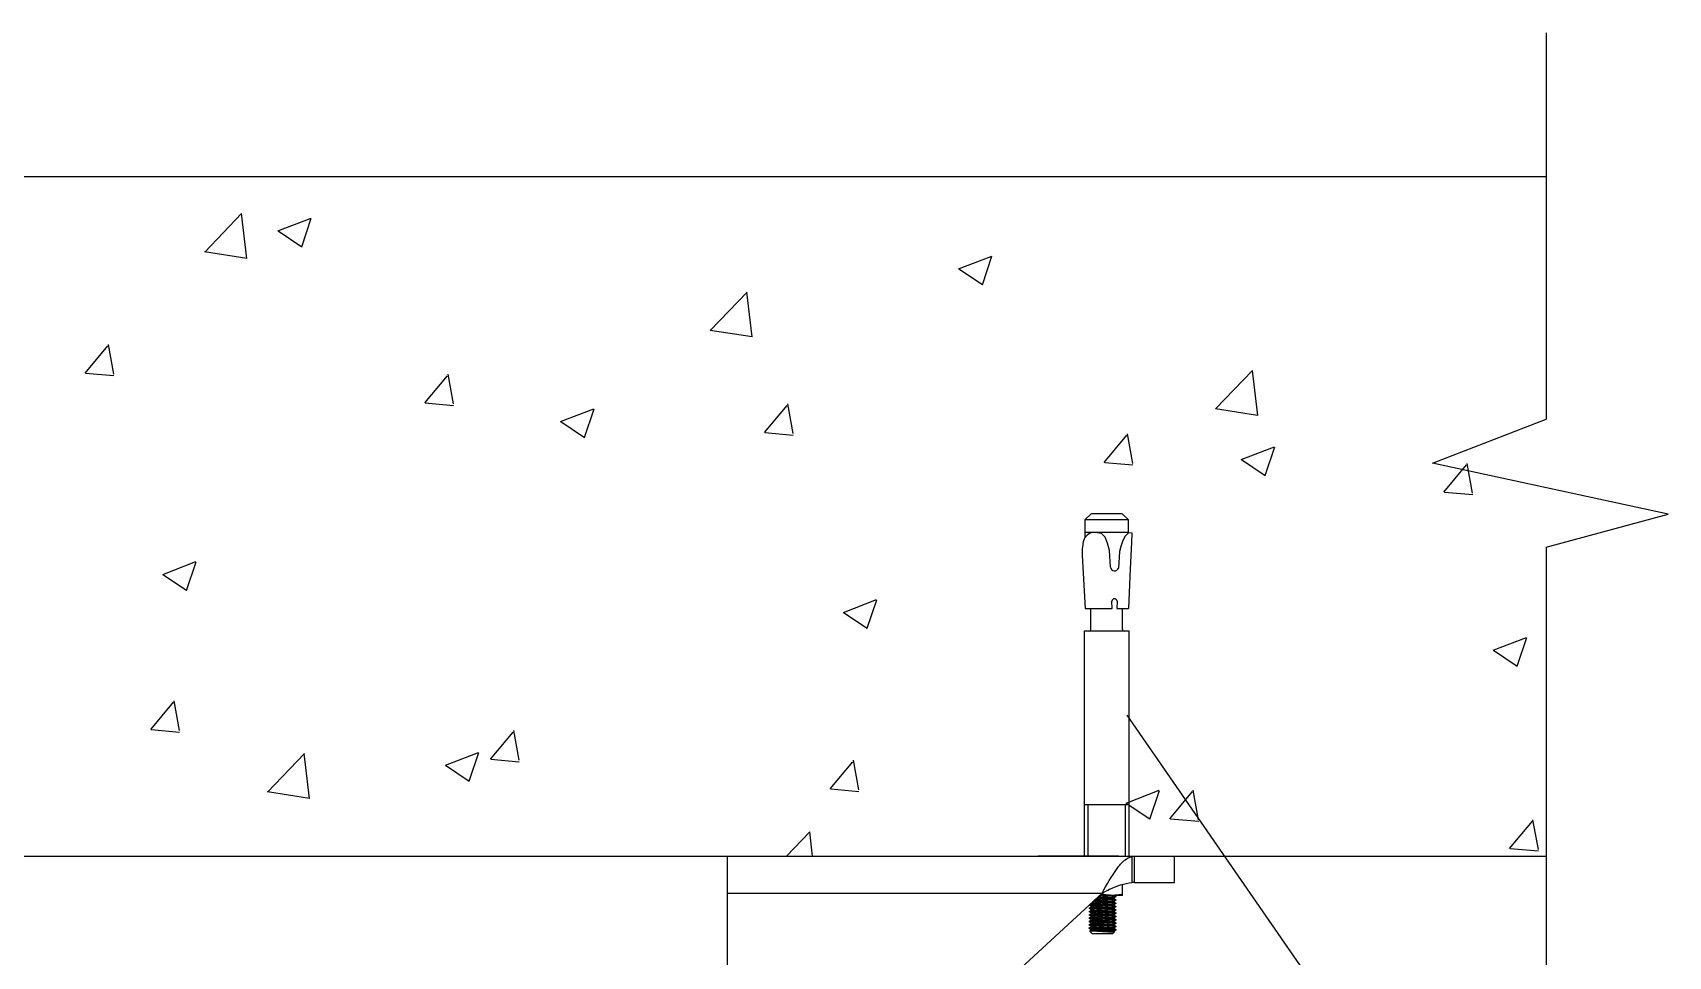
# Model space of a CAD drawing. Header units: millimetres. Extents: x -633009578 to 5705885, y -633235091 to 2571734.
# Drawn here: x 2468620 to 2472931, y 2004728 to 2007162 of the extents above; entities that cross this region are included whole.
import ezdxf

# ---------------------------------------------------------------- set-up
doc = ezdxf.new("R2010")
doc.units = ezdxf.units.MM
doc.header["$LTSCALE"] = 1000
doc.header["$MEASUREMENT"] = 0
doc.layers.get('0').update_dxf_attribs({"color": 9})
doc.layers.add('E-WIRE-系统', color=3, linetype='Continuous')
doc.styles.get("Standard").update_dxf_attribs({"font": 'simhei.ttf', "bigfont": 'hztxt.shx'})
doc.styles.add('TSSD_Dimension', font='simhei.ttf', dxfattribs={"width": 0.707, "bigfont": 'hztxt.shx'})
doc.dimstyles.get("Standard").update_dxf_attribs({"dimtxt": 0.18, "dimasz": 0.18, "dimexe": 0.18, "dimexo": 0.0625, "dimgap": 0.09, "dimtad": 0, "dimtih": 1, "dimtoh": 1, "dimdec": 4, "dimzin": 0, "dimdsep": 46, "dimtxsty": 'Standard', "dimcen": 0.09, "dimadec": 0, "dimazin": 0, "dimtfac": 1, "dimtdec": 4, "dimtofl": 0, "dimtmove": 0, "dimatfit": 3, "dimfxl": 1, "dimtolj": 1, "dimtzin": 0, "dimarcsym": 0})

# ---------------------------------------------------------------- blocks, each defined once
blk = doc.blocks.new('G$CF4FACE3C')
at = {"layer": 'E-WIRE-系统', "color": 4}
for p, q in [((-2746.9, 9321.5), (6767.6, 9321.5)), ((3570.3, 9141.6), (3658.2, 9233.3)), ((3670.6, 9126.2), (3658.1, 9233.5)), ((3744.9, 9192.4), (3823.9, 9222.7)), ((3801.6, 9154.3), (3824.4, 9222.5)), ((3745.4, 9192.4), (3801.6, 9154.5)), ((3570, 9142.8), (3670.4, 9127.2)), ((5367.3, 9102), (5446.3, 9132.3)), ((5423.9, 9063.8), (5446.8, 9132.1)), ((5367.8, 9102), (5424, 9064.1)), ((4775.1, 8954.8), (4863, 9046.4)), ((4875.4, 8939.4), (4862.9, 9046.6)), ((4774.8, 8955.9), (4875.2, 8940.4)), ((3285, 8853.2), (3339.4, 8918.1)), ((3353.7, 8850.8), (3340.7, 8921.6)), ((3286.4, 8853.2), (3353.9, 8847.3)), ((4163.5, 8780), (4150.4, 8850.7)), ((5979.9, 8767.9), (6067.8, 8859.5)), ((6080.2, 8752.5), (6067.7, 8859.7)), ((4094.7, 8782.4), (4149.1, 8847.2)), ((4096.1, 8782.4), (4163.6, 8776.5)), ((4904.4, 8711.5), (4958.8, 8776.4)), ((4973.2, 8709.1), (4960.1, 8779.9)), ((4418.7, 8737.9), (4497.8, 8768.2)), ((4419.3, 8737.9), (4475.4, 8700)), ((4475.4, 8699.7), (4498.3, 8768)), ((5979.6, 8769.1), (6080, 8753.5)), ((4905.8, 8711.5), (4973.3, 8705.6)), ((5714.1, 8640.7), (5768.6, 8705.5)), ((5782.9, 8638.3), (5769.8, 8709)), ((6041.1, 8647.5), (6120.2, 8677.8)), ((6097.8, 8609.3), (6120.7, 8677.5)), ((5715.5, 8640.7), (5783, 8634.8)), ((6041.7, 8647.4), (6097.8, 8609.6)), ((6523.9, 8569.8), (6578.3, 8634.7)), ((6592.6, 8567.4), (6579.6, 8638.2)), ((6525.3, 8569.8), (6592.7, 8563.9)), ((3470.2, 8373.8), (3549.3, 8404.1)), ((3526.9, 8335.6), (3549.8, 8403.8)), ((3470.8, 8373.8), (3526.9, 8335.9)), ((5092.6, 8283.3), (5171.6, 8313.7)), ((5149.3, 8245.2), (5172.1, 8313.4)), ((5093.1, 8283.3), (5149.3, 8245.5)), ((6641.9, 8192.9), (6721, 8223.3)), ((6642.5, 8192.9), (6698.6, 8155)), ((6698.6, 8154.8), (6721.5, 8223)), ((3510.4, 8001.7), (3497.3, 8072.4)), ((3441.6, 8004.1), (3496, 8068.9)), ((3443, 8004), (3510.5, 7998.1)), ((4251.3, 7933.2), (4305.8, 7998.1)), ((4320.1, 7930.8), (4307, 8001.6)), ((3720, 7855.1), (3807.9, 7946.7)), ((3820.2, 7839.7), (3807.8, 7946.9)), ((4144.1, 7919.2), (4223.1, 7949.6)), ((4144.6, 7919.2), (4200.8, 7881.4)), ((4200.7, 7881.1), (4223.6, 7949.3)), ((4252.7, 7933.2), (4320.2, 7927.3)), ((5061.1, 7862.4), (5115.5, 7927.2)), ((5129.8, 7860), (5116.8, 7930.7)), ((3719.7, 7856.2), (3820.1, 7840.7)), ((5062.5, 7862.4), (5129.9, 7856.5)), ((5766.5, 7828.8), (5845.5, 7859.2)), ((5823.1, 7790.7), (5846, 7858.9)), ((5870.8, 7791.5), (5925.2, 7856.4)), ((5939.5, 7789.1), (5926.5, 7859.9)), ((5767, 7828.8), (5823.2, 7790.9)), ((4957.4, 7702.2), (5012.7, 7759.9)), ((5019.3, 7702.2), (5012.6, 7760.1)), ((5872.2, 7791.5), (5939.7, 7785.6)), ((6680.5, 7720.7), (6734.9, 7785.5)), ((6749.3, 7718.3), (6736.2, 7789)), ((6681.9, 7720.7), (6749.4, 7714.8)), ((-2746.9, 7702.2), (6767.6, 7702.2))]:
    blk.add_line(p, q, dxfattribs=at)
at = {"layer": 'E-WIRE-系统'}
for p, q in [((5683.9, 8519.1), (5668.3, 8503.5)), ((5772.2, 8503.5), (5668.3, 8503.5)), ((5668.3, 8503.5), (5668.3, 8461.1)), ((5684.7, 8519), (5755.8, 8519)), ((5756.6, 8519.1), (5772.2, 8503.5)), ((5772.2, 8472.3), (5772.2, 8503.5)), ((5667.8, 8460.2), (5664.4, 8451.1)), ((5674.2, 8468), (5667.8, 8460.2)), ((5668.3, 8474.6), (5772.2, 8474.6)), ((5682.9, 8472.6), (5674.2, 8468)), ((5692.8, 8473.8), (5682.9, 8472.6)), ((5707.8, 8471), (5692.8, 8473.8)), ((5717, 8462.4), (5707.8, 8471)), ((5722.4, 8447.8), (5717, 8462.4)), ((5763.4, 8464.2), (5758.2, 8452.4)), ((5772.6, 8472.5), (5763.4, 8464.2)), ((5781.1, 8472.1), (5772.6, 8472.5)), ((5780, 8449.7), (5781.1, 8472.1)), ((5724.8, 8439.1), (5722.4, 8447.8)), ((5727.3, 8430.5), (5724.8, 8439.1)), ((5729.4, 8390.8), (5727.3, 8430.5)), ((5750.6, 8427.9), (5748.5, 8388.8)), ((5754.4, 8439.9), (5750.6, 8427.9)), ((5758.2, 8452.4), (5754.4, 8439.9)), ((5777.1, 8386.6), (5780, 8449.7)), ((5662.1, 8418.8), (5668.7, 8292.8)), ((5772.8, 8292.8), (5777.1, 8386.6)), ((5733.6, 8292.8), (5732.7, 8310.2)), ((5745.4, 8310.2), (5744.5, 8292.8)), ((5668.7, 8292.8), (5733.6, 8292.8)), ((5682.8, 8242.1), (5682.8, 8292.8)), ((5744.5, 8292.8), (5772.6, 8292.8)), ((5757.7, 8242.1), (5757.7, 8292.8)), ((5773.6, 8238.2), (5666.9, 8238.2)), ((5666.9, 8238.2), (5666.9, 7702.2)), ((5773.6, 7702.2), (5773.6, 8238.2)), ((5666.9, 7825.7), (5773.6, 7825.7)), ((5676.5, 7702.2), (5676.5, 7825.7)), ((5764, 7825.7), (5764, 7702.2)), ((4815.4, 7702.2), (5882.2, 7702.2)), ((4815.4, 7702.2), (4815.4, 7220.7)), ((5748.5, 7702.2), (5556.7, 7702.2)), ((5780.9, 7639.3), (5780.9, 7701.6)), ((5786.2, 7639.4), (5786.2, 7702.2)), ((5882.2, 7639.4), (5882.2, 7702.2)), ((4815.4, 7614.3), (5709.4, 7614.3)), ((5131.1, 7082.2), (5709.4, 7614.3)), ((5758, 7608.8), (5703.4, 7608.8)), ((5710.5, 7614.9), (5710.5, 7611.5)), ((5737.8, 7608.9), (5742.1, 7606.4)), ((5742.1, 7605.3), (5737.8, 7602.8)), ((5737.9, 7602.9), (5737.9, 7600.9)), ((5742.1, 7606.4), (5742.1, 7606.3)), ((5742.1, 7606.3), (5742.1, 7605.3)), ((5742.1, 7605.3), (5742.1, 7605.3)), ((5758, 7608.8), (5758, 7635.2)), ((5786.2, 7639.4), (5882.2, 7639.4)), ((5678.9, 7586.2), (5678.9, 7585.6)), ((5678.9, 7585.5), (5678.9, 7585.6)), ((5683.2, 7583), (5678.9, 7585.5)), ((5678.9, 7578.7), (5683.2, 7581.2)), ((5678.9, 7578.7), (5678.9, 7578.7)), ((5678.9, 7578.7), (5678.9, 7577.7)), ((5678.9, 7577.6), (5678.9, 7577.7)), ((5683.2, 7575.1), (5678.9, 7577.6)), ((5678.9, 7570.8), (5683.2, 7573.3)), ((5678.9, 7570.8), (5678.9, 7570.7)), ((5678.9, 7570.7), (5678.9, 7569.8)), ((5678.9, 7569.7), (5678.9, 7569.8)), ((5683.2, 7567.2), (5678.9, 7569.7)), ((5678.9, 7562.9), (5683.2, 7565.4)), ((5680, 7587.3), (5683.2, 7589.1)), ((5683.1, 7589), (5683.1, 7590.2)), ((5683.1, 7581.1), (5683.1, 7583.1)), ((5683.1, 7573.2), (5683.1, 7575.2)), ((5683.1, 7565.3), (5683.1, 7567.3)), ((5683.2, 7567.2), (5683.4, 7567.1)), ((5737.9, 7590.2), (5737.6, 7590.2)), ((5737.6, 7577.3), (5737.8, 7577.3)), ((5737.8, 7601), (5742.1, 7598.5)), ((5742.1, 7597.4), (5737.8, 7594.9)), ((5737.8, 7593.1), (5742.1, 7590.6)), ((5742.1, 7589.4), (5737.8, 7587)), ((5737.8, 7585.2), (5742.1, 7582.7)), ((5742.1, 7581.5), (5737.8, 7579.1)), ((5737.8, 7577.3), (5742.1, 7574.8)), ((5742.1, 7573.6), (5737.8, 7571.1)), ((5737.8, 7569.4), (5742.1, 7566.9)), ((5742.1, 7565.7), (5737.8, 7563.2)), ((5737.9, 7595), (5737.9, 7593)), ((5737.9, 7587.1), (5737.9, 7585.1)), ((5737.9, 7579.2), (5737.9, 7577.2)), ((5737.9, 7571.2), (5737.9, 7569.3)), ((5737.9, 7563.3), (5737.9, 7561.4)), ((5742.1, 7598.5), (5742.1, 7598.4)), ((5742.1, 7598.4), (5742.1, 7597.4)), ((5742.1, 7597.4), (5742.1, 7597.4)), ((5742.1, 7590.6), (5742.1, 7590.5)), ((5742.1, 7590.5), (5742.1, 7589.5)), ((5742.1, 7589.4), (5742.1, 7589.5)), ((5742.1, 7582.7), (5742.1, 7582.6)), ((5742.1, 7582.6), (5742.1, 7581.6)), ((5742.1, 7581.5), (5742.1, 7581.6)), ((5742.1, 7574.8), (5742.1, 7574.7)), ((5742.1, 7574.7), (5742.1, 7573.7)), ((5742.1, 7573.6), (5742.1, 7573.7)), ((5742.1, 7566.9), (5742.1, 7566.8)), ((5742.1, 7566.8), (5742.1, 7565.8)), ((5742.1, 7565.7), (5742.1, 7565.8)), ((5678.9, 7562.9), (5678.9, 7562.8)), ((5678.9, 7562.8), (5678.9, 7561.8)), ((5678.9, 7561.8), (5678.9, 7561.8)), ((5683.2, 7559.3), (5678.9, 7561.8)), ((5678.9, 7555), (5683.2, 7557.5)), ((5678.9, 7555), (5678.9, 7554.9)), ((5678.9, 7554.9), (5678.9, 7553.9)), ((5678.9, 7553.9), (5678.9, 7553.9)), ((5683.2, 7551.4), (5678.9, 7553.9)), ((5678.9, 7547.1), (5683.2, 7549.6)), ((5678.9, 7547.1), (5678.9, 7547)), ((5678.9, 7547), (5678.9, 7546)), ((5678.9, 7545.9), (5678.9, 7546)), ((5683.2, 7543.5), (5678.9, 7545.9)), ((5678.9, 7539.2), (5683.2, 7541.7)), ((5678.9, 7539.2), (5678.9, 7539.1)), ((5678.9, 7539.1), (5678.9, 7538.1)), ((5678.9, 7538), (5678.9, 7538.1)), ((5683.2, 7535.6), (5678.9, 7538)), ((5678.9, 7531.3), (5683.2, 7533.8)), ((5678.9, 7531.2), (5678.9, 7531.3)), ((5678.9, 7531.2), (5678.9, 7530.2)), ((5678.9, 7530.2), (5678.9, 7530.1)), ((5683.2, 7527.6), (5678.9, 7530.1)), ((5679.2, 7531), (5679, 7531.1)), ((5680.2, 7524.1), (5683.2, 7525.9)), ((5683.1, 7557.4), (5683.1, 7559.4)), ((5683.1, 7549.5), (5683.1, 7551.5)), ((5683.1, 7541.6), (5683.1, 7543.6)), ((5683.1, 7533.7), (5683.1, 7535.7)), ((5683.1, 7525.8), (5683.1, 7527.7)), ((5683.2, 7535.6), (5683.4, 7535.5)), ((5737.9, 7558.6), (5737.6, 7558.6)), ((5737.6, 7545.7), (5737.8, 7545.6)), ((5737.8, 7561.5), (5742.1, 7559)), ((5742.1, 7557.8), (5737.8, 7555.3)), ((5737.8, 7553.5), (5742.1, 7551.1)), ((5742.1, 7549.9), (5737.8, 7547.4)), ((5737.8, 7545.6), (5742.1, 7543.2)), ((5742.1, 7542), (5737.8, 7539.5)), ((5737.8, 7537.7), (5742.1, 7535.2)), ((5742.1, 7534.1), (5737.8, 7531.6)), ((5737.8, 7529.8), (5742.1, 7527.3)), ((5742.1, 7526.2), (5737.8, 7523.7)), ((5737.9, 7555.4), (5737.9, 7553.4)), ((5737.9, 7547.5), (5737.9, 7545.5)), ((5737.9, 7539.6), (5737.9, 7537.6)), ((5737.9, 7531.7), (5737.9, 7529.7)), ((5742.1, 7559), (5742.1, 7558.9)), ((5742.1, 7558.9), (5742.1, 7557.9)), ((5742.1, 7557.8), (5742.1, 7557.9)), ((5742.1, 7551.1), (5742.1, 7551)), ((5742.1, 7551), (5742.1, 7550)), ((5742.1, 7549.9), (5742.1, 7550)), ((5742.1, 7543.2), (5742.1, 7543.1)), ((5742.1, 7543.1), (5742.1, 7542.1)), ((5742.1, 7542), (5742.1, 7542.1)), ((5742.1, 7535.2), (5742.1, 7534.2)), ((5742.1, 7535.2), (5742.1, 7535.2)), ((5742.1, 7534.1), (5742.1, 7534.2)), ((5742.1, 7527.2), (5742.1, 7527.3)), ((5742.1, 7527.2), (5742.1, 7526.3)), ((5742.1, 7526.2), (5742.1, 7526.3)), ((5680.2, 7524.1), (5680.2, 7524.1)), ((5685.8, 7518.4), (5680.2, 7524.1)), ((5685.8, 7518.4), (5735.2, 7518.4)), ((5735.2, 7518.4), (5738.3, 7521.5)), ((5737.6, 7521.8), (5737.9, 7521.7)), ((5737.9, 7523.8), (5737.9, 7521.8)), ((5738.3, 7521.6), (5738.3, 7521.5))]:
    blk.add_line(p, q, dxfattribs=at)
at = {"layer": 'E-WIRE-系统', "color": 4}
for points in [[(6767.6, 9664.4), (6767.6, 8743.6)], [(6496.8, 8638.8), (6767.6, 8743.6)], [(7058.9, 8516.9), (6496.8, 8638.8)], [(6767.6, 8438.9), (7058.9, 8516.9)], [(6767.6, 8438.9), (6767.6, 7359.3)]]:
    blk.add_lwpolyline(points, dxfattribs=at)
at = {"layer": 'E-WIRE-系统'}
for centre, radius, start, end in [((5791.9, 8425.6), 130, 168.7007, 183), ((5739.2, 8391.8), 9.82, 186.1252, 342.1482), ((5739, 8309.3), 6.43, 8.5979, 171.4021), ((5678.8, 8242.1), 3.99, 270, 0), ((5761.7, 8242.1), 3.99, 180, 270), ((5855.5, 11309.2), 3703.7, 267.6424, 267.7556), ((5731, 7518.9), 87.4, 84.5776, 85.5479), ((5786.3, 7545.6), 93.8, 90.0412, 93.2711), ((5690.2, 7667.4), 89.7, 264.6569, 265.5429), ((5690.2, 7659.7), 89.9, 264.6627, 265.5428), ((5690.4, 7677.5), 91.9, 264.7268, 265.5405), ((5684, 7568.8), 1.83, 250.9561, 252.0907), ((5736.4, 7589.1), 4.25, 75.6696, 76.5396), ((5730.8, 7508.9), 89.5, 84.6498, 85.5433), ((5731.1, 7495.8), 86.8, 84.5514, 85.5534), ((5731, 7487.2), 87.4, 84.5776, 85.5479), ((5730.8, 7477.2), 89.5, 84.6498, 85.5433), ((5690.1, 7650.6), 88.7, 264.6243, 265.5438), ((5690.2, 7635.8), 89.7, 264.6569, 265.5429), ((5690.2, 7628.1), 89.9, 264.6627, 265.5428), ((5690.4, 7645.9), 91.9, 264.7268, 265.5405), ((5691.7, 7637.1), 107.9, 265.186, 265.5314), ((5691.9, 7640.8), 110.6, 265.24, 265.547), ((5684, 7537.2), 1.83, 250.9561, 252.0907), ((5736.4, 7557.5), 4.25, 75.6696, 76.5396), ((5736.4, 7525.8), 4.25, 75.6696, 76.5396), ((5731.1, 7464.1), 86.8, 84.5514, 85.5534), ((5731, 7455.6), 87.4, 84.5776, 85.5479), ((5730.8, 7445.6), 89.5, 84.6498, 85.5433)]:
    blk.add_arc(centre, radius, start, end, dxfattribs=at)
for points, knots in [([(5709.4, 7614.3), (5720.5, 7634.3), (5735.7, 7662.4), (5760.4, 7691.9), (5774.3, 7700.3), (5780.9, 7701.6)], [0, 0, 0, 0, 0.595771, 0.825429, 1, 1, 1, 1]), ([(5697.6, 7603.5), (5697.9, 7603.5), (5701.5, 7603.3), (5708.5, 7603), (5718.1, 7602.5), (5726.7, 7602.1), (5733, 7601.6), (5736.4, 7601.4), (5737.5, 7601.1)], [0.2673996, 0.2673996, 0.2673996, 0.2673996, 0.2848149, 0.464601, 0.6497295, 0.8147596, 0.937049, 1, 1, 1, 1]), ([(5699.7, 7605.4), (5700.8, 7605.3), (5705.3, 7605.1), (5713, 7604.7), (5722.2, 7604.3), (5729.1, 7603.9), (5733.5, 7603.6), (5735.8, 7603.4), (5736.9, 7603.2), (5737.9, 7603.1), (5737.9, 7602.9)], [0.2952259, 0.2952259, 0.2952259, 0.2952259, 0.3597255, 0.5435065, 0.720761, 0.8677534, 0.9235306, 0.9648771, 0.9904898, 1, 1, 1, 1]), ([(5710.5, 7607.3), (5708.3, 7607.4), (5705.5, 7607.5), (5702.7, 7607.6), (5702.2, 7607.7)], [0, 0, 0, 0, 0.280726, 0.3502962, 0.3502962, 0.3502962, 0.3502962]), ([(5709.4, 7614.3), (5715.3, 7617.4), (5737.7, 7628.9), (5762.3, 7638.2), (5780.9, 7639.3)], [0, 0, 0, 0, 0.263255, 1, 1, 1, 1]), ([(5734.2, 7608.8), (5730.2, 7608.8), (5722.3, 7609.3), (5714.4, 7610.7), (5710.5, 7611.5)], [0, 0, 0, 0, 0.499234, 1, 1, 1, 1]), ([(5710.5, 7608.3), (5713.5, 7608.2), (5723.1, 7607.8), (5732.7, 7607.5), (5739.3, 7606.9)], [0, 0, 0, 0, 0.309919, 1, 1, 1, 1]), ([(5737.8, 7606), (5736.1, 7606.1), (5727, 7606.7), (5717.9, 7607), (5710.5, 7607.3)], [0, 0, 0, 0, 0.184493, 1, 1, 1, 1]), ([(5758, 7611.5), (5754, 7610.7), (5746.2, 7609.3), (5738.2, 7608.8), (5734.2, 7608.8)], [0, 0, 0, 0, 0.500766, 1, 1, 1, 1]), ([(5739.3, 7606.9), (5739.7, 7606.8), (5740.6, 7606.7), (5741.6, 7606.7), (5742.1, 7606.4)], [0, 0, 0, 0, 0.378482, 1, 1, 1, 1]), ([(5741.8, 7605.5), (5741.7, 7605.6), (5740.8, 7605.7), (5740, 7605.8), (5739.3, 7605.9)], [0, 0, 0, 0, 0.160696, 1, 1, 1, 1]), ([(5742.1, 7605.3), (5742.1, 7605.4), (5742, 7605.5), (5741.9, 7605.5), (5741.8, 7605.5)], [0, 0, 0, 0, 0.318595, 1, 1, 1, 1]), ([(5681.8, 7585), (5681.5, 7585.1), (5680.5, 7585.2), (5679.5, 7585.2), (5678.9, 7585.5)], [0, 0, 0, 0, 0.379419, 1, 1, 1, 1]), ([(5678.9, 7578.7), (5678.9, 7578.6), (5679, 7578.5), (5679.1, 7578.5), (5679.2, 7578.5)], [0, 0, 0, 0, 0.318137, 1, 1, 1, 1]), ([(5681.8, 7577.1), (5681.5, 7577.2), (5680.5, 7577.3), (5679.5, 7577.3), (5678.9, 7577.6)], [0, 0, 0, 0, 0.379512, 1, 1, 1, 1]), ([(5678.9, 7570.7), (5678.9, 7570.7), (5679, 7570.6), (5679.1, 7570.6), (5679.2, 7570.6)], [0, 0, 0, 0, 0.314295, 1, 1, 1, 1]), ([(5681.8, 7569.2), (5681.4, 7569.2), (5680.5, 7569.4), (5679.5, 7569.4), (5678.9, 7569.7)], [0, 0, 0, 0, 0.379133, 1, 1, 1, 1]), ([(5679.2, 7586.4), (5679.4, 7586.3), (5680.3, 7586.2), (5681.2, 7586.1), (5681.9, 7586)], [0, 0, 0, 0, 0.163149, 1, 1, 1, 1]), ([(5679.2, 7578.5), (5679.3, 7578.4), (5680.2, 7578.3), (5681.1, 7578.2), (5681.8, 7578.1)], [0, 0, 0, 0, 0.159502, 1, 1, 1, 1]), ([(5679.2, 7570.6), (5679.4, 7570.5), (5680.2, 7570.4), (5681.1, 7570.3), (5681.8, 7570.2)], [0, 0, 0, 0, 0.163341, 1, 1, 1, 1]), ([(5710.5, 7583.6), (5707.5, 7583.7), (5698, 7584.1), (5688.4, 7584.4), (5681.8, 7585)], [0, 0, 0, 0, 0.308711, 1, 1, 1, 1]), ([(5710.5, 7575.7), (5707.5, 7575.8), (5698, 7576.2), (5688.4, 7576.5), (5681.8, 7577.1)], [0, 0, 0, 0, 0.308641, 1, 1, 1, 1]), ([(5710.5, 7567.8), (5707.5, 7567.9), (5698, 7568.3), (5688.4, 7568.6), (5681.8, 7569.2)], [0, 0, 0, 0, 0.309073, 1, 1, 1, 1]), ([(5683.2, 7589), (5683.1, 7589), (5683.1, 7589), (5683.2, 7589), (5683.2, 7589)], [0, 0, 0, 0, 0.463467, 1, 1, 1, 1]), ([(5683.1, 7581.1), (5683.1, 7581), (5683.9, 7580.9), (5684.9, 7580.6), (5687, 7580.5), (5690.8, 7580.1), (5697, 7579.8), (5705.4, 7579.4), (5714.4, 7579), (5724.6, 7578.5), (5731.7, 7578.2), (5735.8, 7577.7)], [0, 0, 0, 0, 0.008683, 0.031763, 0.069103, 0.119686, 0.254361, 0.420111, 0.597552, 0.765912, 1, 1, 1, 1]), ([(5683.1, 7573.2), (5683.1, 7573), (5684.1, 7572.9), (5685.2, 7572.7), (5687.6, 7572.5), (5692.1, 7572.1), (5699.1, 7571.8), (5708.5, 7571.3), (5718.1, 7570.9), (5726.7, 7570.5), (5733, 7570), (5736.4, 7569.8), (5737.5, 7569.5)], [0, 0, 0, 0, 0.009703, 0.035887, 0.07813, 0.135078, 0.284815, 0.464601, 0.649729, 0.81476, 0.937049, 1, 1, 1, 1]), ([(5683.1, 7565.3), (5683.1, 7565.1), (5684.1, 7565), (5685.2, 7564.8), (5687.5, 7564.6), (5691.9, 7564.2), (5698.8, 7563.9), (5708, 7563.4), (5717.5, 7563), (5726.1, 7562.6), (5732.6, 7562.1), (5736.1, 7561.9), (5737.3, 7561.6)], [0, 0, 0, 0, 0.009517, 0.035128, 0.076492, 0.132277, 0.279305, 0.456588, 0.640385, 0.806077, 0.931494, 1, 1, 1, 1]), ([(5683.2, 7589), (5683.3, 7588.8), (5684.1, 7588.7), (5685.4, 7588.5), (5687.6, 7588.3), (5691.8, 7588), (5698.3, 7587.6), (5706.9, 7587.2), (5716.1, 7586.8), (5726, 7586.3), (5732.8, 7586), (5736.5, 7585.5)], [0, 0, 0, 0, 0.011937, 0.038615, 0.07957, 0.133598, 0.274096, 0.443272, 0.620779, 0.785256, 1, 1, 1, 1]), ([(5683.2, 7585.9), (5684.9, 7585.8), (5694, 7585.2), (5703.1, 7584.9), (5710.5, 7584.6)], [0, 0, 0, 0, 0.184619, 1, 1, 1, 1]), ([(5683.2, 7583), (5683.3, 7582.9), (5683.6, 7582.9), (5684, 7582.8), (5684.1, 7582.8)], [0, 0, 0, 0, 0.374139, 1, 1, 1, 1]), ([(5683.2, 7578), (5684.9, 7577.9), (5694, 7577.3), (5703.1, 7577), (5710.5, 7576.7)], [0, 0, 0, 0, 0.184538, 1, 1, 1, 1]), ([(5683.2, 7575.1), (5683.3, 7575.1), (5683.4, 7575), (5683.6, 7575), (5683.7, 7575)], [0, 0, 0, 0, 0.406881, 1, 1, 1, 1]), ([(5683.2, 7570.1), (5684.9, 7569.9), (5694, 7569.4), (5703.1, 7569.1), (5710.5, 7568.8)], [0, 0, 0, 0, 0.184553, 1, 1, 1, 1]), ([(5683.4, 7567.1), (5684.5, 7566.8), (5687.8, 7566.6), (5694.1, 7566.1), (5702.7, 7565.7), (5712.4, 7565.2), (5721.7, 7564.8), (5728.9, 7564.4), (5733.3, 7564.1), (5735.8, 7563.9), (5736.9, 7563.6), (5737.9, 7563.5), (5737.9, 7563.3)], [0, 0, 0, 0, 0.061098, 0.182334, 0.347135, 0.532706, 0.713328, 0.863975, 0.921317, 0.963856, 0.990226, 1, 1, 1, 1]), ([(5683.7, 7575), (5684.9, 7574.7), (5688.4, 7574.4), (5694.9, 7573.9), (5703.5, 7573.5), (5713, 7573.1), (5722.2, 7572.7), (5729.1, 7572.3), (5733.5, 7572), (5735.8, 7571.8), (5736.9, 7571.5), (5737.9, 7571.4), (5737.9, 7571.2)], [0, 0, 0, 0, 0.068576, 0.194029, 0.359725, 0.543506, 0.720761, 0.867753, 0.923531, 0.964877, 0.99049, 1, 1, 1, 1]), ([(5684.1, 7582.8), (5687.9, 7582.1), (5694.7, 7581.9), (5704.7, 7581.4), (5714.1, 7581), (5722.9, 7580.5), (5729.6, 7580.2), (5733.7, 7579.9), (5735.9, 7579.7), (5737, 7579.4), (5737.9, 7579.3), (5737.9, 7579.2)], [0, 0, 0, 0, 0.210773, 0.377666, 0.558838, 0.731273, 0.873076, 0.926648, 0.966309, 0.990838, 1, 1, 1, 1]), ([(5684.8, 7590.6), (5688.8, 7590), (5695.8, 7589.8), (5705.9, 7589.2), (5715.1, 7588.8), (5723.6, 7588.4), (5730, 7588.1), (5733.9, 7587.7), (5736, 7587.6), (5737, 7587.3), (5737.9, 7587.2), (5737.9, 7587.1)], [0, 0, 0, 0, 0.226556, 0.394464, 0.573122, 0.741029, 0.877994, 0.929534, 0.967621, 0.99116, 1, 1, 1, 1]), ([(5710.5, 7591.5), (5707.6, 7591.6), (5699.3, 7592), (5691.1, 7592.2), (5685.8, 7592.6)], [0, 0, 0, 0, 0.3078949, 0.8635376, 0.8635376, 0.8635376, 0.8635376]), ([(5686.8, 7593.6), (5687.3, 7593.5), (5695.2, 7593.1), (5703.1, 7592.8), (5710.5, 7592.5)], [0.1333592, 0.1333592, 0.1333592, 0.1333592, 0.1845089, 1, 1, 1, 1]), ([(5689.6, 7596.1), (5689.8, 7596.1), (5692.6, 7595.8), (5698.8, 7595.5), (5708, 7595.1), (5717.5, 7594.6), (5726.1, 7594.2), (5732.6, 7593.8), (5736.1, 7593.5), (5737.3, 7593.2)], [0.1194923, 0.1194923, 0.1194923, 0.1194923, 0.1322772, 0.2793046, 0.4565879, 0.6403849, 0.8060766, 0.931494, 1, 1, 1, 1]), ([(5691.6, 7597.9), (5692.2, 7597.9), (5695.7, 7597.6), (5702.7, 7597.3), (5712.4, 7596.9), (5721.7, 7596.4), (5728.9, 7596), (5733.3, 7595.7), (5735.8, 7595.5), (5736.9, 7595.3), (5737.9, 7595.1), (5737.9, 7595)], [0.1500082, 0.1500082, 0.1500082, 0.1500082, 0.1823338, 0.3471353, 0.5327057, 0.7133282, 0.8639751, 0.9213168, 0.9638559, 0.9902263, 1, 1, 1, 1]), ([(5710.5, 7599.4), (5707.5, 7599.5), (5702, 7599.8), (5696.5, 7600), (5693.9, 7600.1)], [0, 0, 0, 0, 0.3090732, 0.5771866, 0.5771866, 0.5771866, 0.5771866]), ([(5710.5, 7600.4), (5713.5, 7600.3), (5723.1, 7599.9), (5732.7, 7599.6), (5739.3, 7599)], [0, 0, 0, 0, 0.309586, 1, 1, 1, 1]), ([(5737.8, 7598.1), (5736.1, 7598.2), (5727, 7598.8), (5717.9, 7599.1), (5710.5, 7599.4)], [0, 0, 0, 0, 0.184541, 1, 1, 1, 1]), ([(5710.5, 7592.5), (5713.5, 7592.4), (5723, 7592), (5732.6, 7591.7), (5739.2, 7591.1)], [0, 0, 0, 0, 0.308784, 1, 1, 1, 1]), ([(5737.6, 7590.2), (5735.9, 7590.3), (5726.9, 7590.9), (5717.9, 7591.2), (5710.5, 7591.5)], [0, 0, 0, 0, 0.186017, 1, 1, 1, 1]), ([(5710.5, 7584.6), (5713.2, 7584.5), (5722.3, 7584.1), (5731.4, 7583.8), (5737.8, 7583.3)], [0, 0, 0, 0, 0.297814, 1, 1, 1, 1]), ([(5737.8, 7582.3), (5736.1, 7582.4), (5727, 7583), (5717.9, 7583.3), (5710.5, 7583.6)], [0, 0, 0, 0, 0.184504, 1, 1, 1, 1]), ([(5710.5, 7576.7), (5713.5, 7576.6), (5723.1, 7576.1), (5732.7, 7575.9), (5739.3, 7575.2)], [0, 0, 0, 0, 0.309919, 1, 1, 1, 1]), ([(5737.8, 7574.4), (5736.1, 7574.5), (5727, 7575.1), (5717.9, 7575.4), (5710.5, 7575.7)], [0, 0, 0, 0, 0.184493, 1, 1, 1, 1]), ([(5710.5, 7568.8), (5713.5, 7568.7), (5723.1, 7568.2), (5732.7, 7568), (5739.3, 7567.3)], [0, 0, 0, 0, 0.309586, 1, 1, 1, 1]), ([(5737.8, 7566.5), (5736.1, 7566.6), (5727, 7567.2), (5717.9, 7567.5), (5710.5, 7567.8)], [0, 0, 0, 0, 0.184541, 1, 1, 1, 1]), ([(5735.8, 7577.7), (5736, 7577.6), (5736.6, 7577.6), (5737.3, 7577.5), (5737.6, 7577.3)], [0, 0, 0, 0, 0.341642, 1, 1, 1, 1]), ([(5736.5, 7585.5), (5736.7, 7585.5), (5737.1, 7585.4), (5737.5, 7585.3), (5737.8, 7585.2)], [0, 0, 0, 0, 0.353551, 1, 1, 1, 1]), ([(5737.4, 7593.2), (5737.5, 7593.2), (5737.6, 7593.2), (5737.7, 7593.1), (5737.8, 7593.1)], [0, 0, 0, 0, 0.585672, 1, 1, 1, 1]), ([(5737.5, 7601.1), (5737.6, 7601.1), (5737.7, 7601.1), (5737.7, 7601), (5737.8, 7601)], [0, 0, 0, 0, 0.569522, 1, 1, 1, 1]), ([(5737.5, 7569.5), (5737.6, 7569.4), (5737.7, 7569.4), (5737.7, 7569.4), (5737.8, 7569.4)], [0, 0, 0, 0, 0.569522, 1, 1, 1, 1]), ([(5737.8, 7583.3), (5738.7, 7583.2), (5740.1, 7583), (5741.7, 7582.9), (5742.1, 7582.7)], [0, 0, 0, 0, 0.683777, 1, 1, 1, 1]), ([(5741, 7589.9), (5740.8, 7589.9), (5739.8, 7590), (5738.7, 7590.1), (5737.9, 7590.2)], [0, 0, 0, 0, 0.190958, 1, 1, 1, 1]), ([(5741.8, 7597.6), (5741.6, 7597.7), (5740.8, 7597.8), (5739.9, 7597.9), (5739.2, 7598)], [0, 0, 0, 0, 0.16229, 1, 1, 1, 1]), ([(5739.2, 7591.1), (5739.6, 7591), (5740.5, 7590.9), (5741.5, 7590.9), (5742.1, 7590.6)], [0, 0, 0, 0, 0.379378, 1, 1, 1, 1]), ([(5741.8, 7566), (5741.6, 7566), (5740.8, 7566.2), (5739.9, 7566.3), (5739.2, 7566.4)], [0, 0, 0, 0, 0.16229, 1, 1, 1, 1]), ([(5739.3, 7599), (5739.6, 7598.9), (5740.6, 7598.8), (5741.6, 7598.8), (5742.1, 7598.5)], [0, 0, 0, 0, 0.378727, 1, 1, 1, 1]), ([(5741.8, 7581.8), (5741.7, 7581.8), (5740.9, 7582), (5740, 7582.1), (5739.3, 7582.2)], [0, 0, 0, 0, 0.160861, 1, 1, 1, 1]), ([(5739.3, 7575.2), (5739.7, 7575.2), (5740.6, 7575.1), (5741.6, 7575.1), (5742.1, 7574.8)], [0, 0, 0, 0, 0.378482, 1, 1, 1, 1]), ([(5741.8, 7573.9), (5741.7, 7573.9), (5740.8, 7574.1), (5740, 7574.2), (5739.3, 7574.3)], [0, 0, 0, 0, 0.160696, 1, 1, 1, 1]), ([(5739.3, 7567.3), (5739.6, 7567.3), (5740.6, 7567.2), (5741.6, 7567.2), (5742.1, 7566.9)], [0, 0, 0, 0, 0.378727, 1, 1, 1, 1]), ([(5742.1, 7589.5), (5742.1, 7589.6), (5741.8, 7589.8), (5741.4, 7589.8), (5741, 7589.9)], [0, 0, 0, 0, 0.092798, 1, 1, 1, 1]), ([(5742.1, 7597.4), (5742.1, 7597.5), (5742, 7597.6), (5741.9, 7597.6), (5741.8, 7597.6)], [0, 0, 0, 0, 0.315177, 1, 1, 1, 1]), ([(5742.1, 7581.6), (5742.1, 7581.7), (5742, 7581.7), (5741.9, 7581.8), (5741.8, 7581.8)], [0, 0, 0, 0, 0.319044, 1, 1, 1, 1]), ([(5742.1, 7573.7), (5742.1, 7573.8), (5742, 7573.8), (5741.9, 7573.9), (5741.8, 7573.9)], [0, 0, 0, 0, 0.318595, 1, 1, 1, 1]), ([(5742.1, 7565.8), (5742.1, 7565.8), (5742, 7565.9), (5741.9, 7566), (5741.8, 7566)], [0, 0, 0, 0, 0.315177, 1, 1, 1, 1]), ([(5678.9, 7562.8), (5678.9, 7562.8), (5679, 7562.7), (5679.1, 7562.7), (5679.2, 7562.7)], [0, 0, 0, 0, 0.319254, 1, 1, 1, 1]), ([(5681.9, 7561.3), (5681.5, 7561.3), (5680.5, 7561.5), (5679.5, 7561.5), (5678.9, 7561.8)], [0, 0, 0, 0, 0.380051, 1, 1, 1, 1]), ([(5678.9, 7554.9), (5678.9, 7554.9), (5679, 7554.8), (5679.1, 7554.8), (5679.2, 7554.7)], [0, 0, 0, 0, 0.312916, 1, 1, 1, 1]), ([(5681.8, 7553.4), (5681.5, 7553.4), (5680.5, 7553.6), (5679.5, 7553.6), (5678.9, 7553.9)], [0, 0, 0, 0, 0.379419, 1, 1, 1, 1]), ([(5678.9, 7547), (5678.9, 7547), (5679, 7546.9), (5679.1, 7546.9), (5679.2, 7546.8)], [0, 0, 0, 0, 0.318137, 1, 1, 1, 1]), ([(5681.8, 7545.5), (5681.5, 7545.5), (5680.5, 7545.7), (5679.5, 7545.6), (5678.9, 7545.9)], [0, 0, 0, 0, 0.379512, 1, 1, 1, 1]), ([(5678.9, 7539.1), (5678.9, 7539.1), (5679, 7539), (5679.1, 7538.9), (5679.2, 7538.9)], [0, 0, 0, 0, 0.314295, 1, 1, 1, 1]), ([(5681.8, 7537.6), (5681.4, 7537.6), (5680.5, 7537.7), (5679.5, 7537.7), (5678.9, 7538)], [0, 0, 0, 0, 0.379133, 1, 1, 1, 1]), ([(5679, 7531.1), (5679, 7531.1), (5678.9, 7531.1), (5678.9, 7531.2), (5678.9, 7531.2)], [0, 0, 0, 0, 0.649818, 1, 1, 1, 1]), ([(5678.9, 7530.1), (5679, 7530.1), (5679.2, 7530), (5679.4, 7530), (5679.5, 7530)], [0, 0, 0, 0, 0.390582, 1, 1, 1, 1]), ([(5679.2, 7562.7), (5679.3, 7562.6), (5680.2, 7562.4), (5681, 7562.4), (5681.8, 7562.3)], [0, 0, 0, 0, 0.159053, 1, 1, 1, 1]), ([(5679.2, 7554.7), (5679.4, 7554.7), (5680.3, 7554.5), (5681.2, 7554.4), (5681.9, 7554.4)], [0, 0, 0, 0, 0.163149, 1, 1, 1, 1]), ([(5679.2, 7546.8), (5679.3, 7546.8), (5680.2, 7546.6), (5681.1, 7546.5), (5681.8, 7546.5)], [0, 0, 0, 0, 0.159502, 1, 1, 1, 1]), ([(5679.2, 7538.9), (5679.4, 7538.9), (5680.2, 7538.7), (5681.1, 7538.6), (5681.8, 7538.6)], [0, 0, 0, 0, 0.163341, 1, 1, 1, 1]), ([(5682.7, 7530.6), (5682.3, 7530.6), (5681.1, 7530.7), (5679.9, 7530.8), (5679.2, 7531)], [0, 0, 0, 0, 0.350995, 1, 1, 1, 1]), ([(5679.5, 7530), (5679.7, 7529.9), (5680.7, 7529.8), (5681.7, 7529.7), (5682.6, 7529.6)], [0, 0, 0, 0, 0.173481, 1, 1, 1, 1]), ([(5710.5, 7552), (5707.5, 7552.1), (5698, 7552.5), (5688.4, 7552.8), (5681.8, 7553.4)], [0, 0, 0, 0, 0.308711, 1, 1, 1, 1]), ([(5710.5, 7544.1), (5707.5, 7544.2), (5698, 7544.6), (5688.4, 7544.9), (5681.8, 7545.5)], [0, 0, 0, 0, 0.308641, 1, 1, 1, 1]), ([(5710.5, 7536.1), (5707.5, 7536.3), (5698, 7536.7), (5688.4, 7537), (5681.8, 7537.6)], [0, 0, 0, 0, 0.309073, 1, 1, 1, 1]), ([(5710.5, 7559.9), (5707.6, 7560), (5698, 7560.4), (5688.5, 7560.7), (5681.9, 7561.3)], [0, 0, 0, 0, 0.307895, 1, 1, 1, 1]), ([(5683.2, 7557.4), (5683.1, 7557.4), (5683.1, 7557.4), (5683.2, 7557.4), (5683.2, 7557.4)], [0, 0, 0, 0, 0.463467, 1, 1, 1, 1]), ([(5683.1, 7549.5), (5683.1, 7549.3), (5683.9, 7549.2), (5684.9, 7549), (5687, 7548.8), (5690.8, 7548.5), (5697, 7548.2), (5705.4, 7547.7), (5714.4, 7547.3), (5724.6, 7546.8), (5731.7, 7546.5), (5735.8, 7546)], [0, 0, 0, 0, 0.008683, 0.031763, 0.069103, 0.119686, 0.254361, 0.420111, 0.597552, 0.765912, 1, 1, 1, 1]), ([(5683.1, 7541.6), (5683.1, 7541.4), (5684.1, 7541.3), (5685.2, 7541), (5687.6, 7540.9), (5692.1, 7540.5), (5699.1, 7540.1), (5708.5, 7539.7), (5718.1, 7539.2), (5726.7, 7538.9), (5733, 7538.3), (5736.4, 7538.2), (5737.5, 7537.8)], [0, 0, 0, 0, 0.009703, 0.035887, 0.07813, 0.135078, 0.284815, 0.464601, 0.649729, 0.81476, 0.937049, 1, 1, 1, 1]), ([(5683.1, 7533.7), (5683.1, 7533.5), (5684.1, 7533.4), (5685.2, 7533.1), (5687.5, 7533), (5691.9, 7532.6), (5698.8, 7532.2), (5708, 7531.8), (5717.5, 7531.4), (5726.1, 7531), (5732.6, 7530.5), (5736.1, 7530.3), (5737.3, 7530)], [0, 0, 0, 0, 0.009517, 0.035128, 0.076492, 0.132277, 0.279305, 0.456588, 0.640385, 0.806077, 0.931494, 1, 1, 1, 1]), ([(5683.2, 7525.7), (5683.1, 7525.8), (5683.1, 7525.7), (5683.2, 7525.7), (5683.2, 7525.7)], [0, 0, 0, 0, 0.463467, 1, 1, 1, 1]), ([(5683.2, 7562.2), (5684.9, 7562), (5694, 7561.5), (5703.1, 7561.2), (5710.5, 7560.9)], [0, 0, 0, 0, 0.184509, 1, 1, 1, 1]), ([(5683.2, 7559.3), (5683.3, 7559.2), (5683.8, 7559.1), (5684.3, 7559), (5684.8, 7558.9)], [0, 0, 0, 0, 0.140461, 1, 1, 1, 1]), ([(5683.2, 7557.4), (5683.3, 7557.2), (5684.1, 7557.1), (5685.4, 7556.8), (5687.6, 7556.7), (5691.8, 7556.3), (5698.3, 7556), (5706.9, 7555.6), (5716.1, 7555.2), (5726, 7554.6), (5732.8, 7554.4), (5736.5, 7553.8)], [0, 0, 0, 0, 0.011937, 0.038615, 0.07957, 0.133598, 0.274096, 0.443272, 0.620779, 0.785256, 1, 1, 1, 1]), ([(5683.2, 7554.3), (5684.9, 7554.1), (5694, 7553.6), (5703.1, 7553.2), (5710.5, 7553)], [0, 0, 0, 0, 0.184619, 1, 1, 1, 1]), ([(5683.2, 7551.4), (5683.3, 7551.3), (5683.6, 7551.2), (5684, 7551.2), (5684.1, 7551.1)], [0, 0, 0, 0, 0.374139, 1, 1, 1, 1]), ([(5683.2, 7546.4), (5684.9, 7546.2), (5694, 7545.7), (5703.1, 7545.3), (5710.5, 7545)], [0, 0, 0, 0, 0.184538, 1, 1, 1, 1]), ([(5683.2, 7543.5), (5683.3, 7543.4), (5683.4, 7543.4), (5683.6, 7543.3), (5683.7, 7543.3)], [0, 0, 0, 0, 0.406881, 1, 1, 1, 1]), ([(5683.2, 7538.4), (5684.9, 7538.3), (5694, 7537.8), (5703.1, 7537.4), (5710.5, 7537.1)], [0, 0, 0, 0, 0.184553, 1, 1, 1, 1]), ([(5683.2, 7527.6), (5683.3, 7527.6), (5683.8, 7527.4), (5684.3, 7527.4), (5684.8, 7527.3)], [0, 0, 0, 0, 0.140461, 1, 1, 1, 1]), ([(5683.2, 7525.7), (5683.3, 7525.6), (5684.1, 7525.5), (5685.4, 7525.2), (5687.6, 7525), (5691.8, 7524.7), (5698.3, 7524.4), (5706.9, 7523.9), (5716.1, 7523.5), (5726, 7523), (5732.8, 7522.8), (5736.5, 7522.2)], [0, 0, 0, 0, 0.011937, 0.038615, 0.07957, 0.133598, 0.274096, 0.443272, 0.620779, 0.785256, 1, 1, 1, 1]), ([(5737, 7528), (5733.1, 7528.3), (5715.2, 7529.1), (5697.3, 7529.4), (5683.3, 7530.5)], [0, 0, 0, 0, 0.218132, 1, 1, 1, 1]), ([(5683.3, 7529.5), (5687, 7529.3), (5704.8, 7528.4), (5722.7, 7528), (5736.8, 7527)], [0, 0, 0, 0, 0.208808, 1, 1, 1, 1]), ([(5683.4, 7535.5), (5684.5, 7535.1), (5687.8, 7535), (5694.1, 7534.4), (5702.7, 7534), (5712.4, 7533.6), (5721.7, 7533.1), (5728.9, 7532.8), (5733.3, 7532.4), (5735.8, 7532.2), (5736.9, 7532), (5737.9, 7531.9), (5737.9, 7531.7)], [0, 0, 0, 0, 0.061098, 0.182334, 0.347135, 0.532706, 0.713328, 0.863975, 0.921317, 0.963856, 0.990226, 1, 1, 1, 1]), ([(5683.7, 7543.3), (5684.9, 7543), (5688.4, 7542.8), (5694.9, 7542.3), (5703.5, 7541.9), (5713, 7541.5), (5722.2, 7541), (5729.1, 7540.7), (5733.5, 7540.3), (5735.8, 7540.1), (5736.9, 7539.9), (5737.9, 7539.8), (5737.9, 7539.6)], [0, 0, 0, 0, 0.068576, 0.194029, 0.359725, 0.543506, 0.720761, 0.867753, 0.923531, 0.964877, 0.99049, 1, 1, 1, 1]), ([(5684.1, 7551.1), (5687.9, 7550.5), (5694.7, 7550.3), (5704.7, 7549.7), (5714.1, 7549.3), (5722.9, 7548.9), (5729.6, 7548.5), (5733.7, 7548.2), (5735.9, 7548), (5737, 7547.8), (5737.9, 7547.7), (5737.9, 7547.5)], [0, 0, 0, 0, 0.210773, 0.377666, 0.558838, 0.731273, 0.873076, 0.926648, 0.966309, 0.990838, 1, 1, 1, 1]), ([(5684.8, 7558.9), (5688.8, 7558.4), (5695.8, 7558.1), (5705.9, 7557.6), (5715.1, 7557.2), (5723.6, 7556.8), (5730, 7556.4), (5733.9, 7556.1), (5736, 7555.9), (5737, 7555.7), (5737.9, 7555.6), (5737.9, 7555.4)], [0, 0, 0, 0, 0.226556, 0.394464, 0.573122, 0.741029, 0.877994, 0.929534, 0.967621, 0.99116, 1, 1, 1, 1]), ([(5684.8, 7527.3), (5688.8, 7526.8), (5695.8, 7526.5), (5705.9, 7526), (5715.1, 7525.6), (5723.6, 7525.1), (5730, 7524.8), (5733.9, 7524.5), (5736, 7524.3), (5737, 7524.1), (5737.9, 7523.9), (5737.9, 7523.8)], [0, 0, 0, 0, 0.226556, 0.394464, 0.573122, 0.741029, 0.877994, 0.929534, 0.967621, 0.99116, 1, 1, 1, 1]), ([(5710.5, 7560.9), (5713.5, 7560.7), (5723, 7560.3), (5732.6, 7560.1), (5739.2, 7559.4)], [0, 0, 0, 0, 0.308784, 1, 1, 1, 1]), ([(5737.6, 7558.6), (5735.9, 7558.7), (5726.9, 7559.2), (5717.9, 7559.6), (5710.5, 7559.9)], [0, 0, 0, 0, 0.186017, 1, 1, 1, 1]), ([(5710.5, 7553), (5713.2, 7552.8), (5722.3, 7552.5), (5731.4, 7552.1), (5737.8, 7551.6)], [0, 0, 0, 0, 0.297814, 1, 1, 1, 1]), ([(5737.8, 7550.7), (5736.1, 7550.8), (5727, 7551.3), (5717.9, 7551.7), (5710.5, 7552)], [0, 0, 0, 0, 0.184504, 1, 1, 1, 1]), ([(5710.5, 7545), (5713.5, 7544.9), (5723.1, 7544.5), (5732.7, 7544.2), (5739.3, 7543.6)], [0, 0, 0, 0, 0.309919, 1, 1, 1, 1]), ([(5737.8, 7542.7), (5736.1, 7542.9), (5727, 7543.4), (5717.9, 7543.8), (5710.5, 7544.1)], [0, 0, 0, 0, 0.184493, 1, 1, 1, 1]), ([(5710.5, 7537.1), (5713.5, 7537), (5723.1, 7536.6), (5732.7, 7536.3), (5739.3, 7535.7)], [0, 0, 0, 0, 0.309586, 1, 1, 1, 1]), ([(5737.8, 7534.8), (5736.1, 7535), (5727, 7535.5), (5717.9, 7535.9), (5710.5, 7536.1)], [0, 0, 0, 0, 0.184541, 1, 1, 1, 1]), ([(5735.8, 7546), (5736, 7546), (5736.6, 7545.9), (5737.3, 7545.8), (5737.6, 7545.7)], [0, 0, 0, 0, 0.341642, 1, 1, 1, 1]), ([(5736.5, 7553.8), (5736.7, 7553.8), (5737.1, 7553.7), (5737.5, 7553.7), (5737.8, 7553.5)], [0, 0, 0, 0, 0.353551, 1, 1, 1, 1]), ([(5736.8, 7527), (5737.2, 7527), (5738.5, 7526.9), (5739.9, 7526.8), (5740.8, 7526.6)], [0, 0, 0, 0, 0.307232, 1, 1, 1, 1]), ([(5740.9, 7527.6), (5740.7, 7527.6), (5739.4, 7527.8), (5738.1, 7527.9), (5737, 7528)], [0, 0, 0, 0, 0.189241, 1, 1, 1, 1]), ([(5737.4, 7561.6), (5737.5, 7561.6), (5737.6, 7561.5), (5737.7, 7561.5), (5737.8, 7561.5)], [0, 0, 0, 0, 0.585672, 1, 1, 1, 1]), ([(5737.4, 7529.9), (5737.5, 7529.9), (5737.6, 7529.9), (5737.7, 7529.8), (5737.8, 7529.8)], [0, 0, 0, 0, 0.585672, 1, 1, 1, 1]), ([(5737.5, 7537.8), (5737.6, 7537.8), (5737.7, 7537.8), (5737.7, 7537.7), (5737.8, 7537.7)], [0, 0, 0, 0, 0.569522, 1, 1, 1, 1]), ([(5737.8, 7551.6), (5738.7, 7551.6), (5740.1, 7551.4), (5741.7, 7551.3), (5742.1, 7551.1)], [0, 0, 0, 0, 0.683777, 1, 1, 1, 1]), ([(5741, 7558.2), (5740.8, 7558.3), (5739.8, 7558.4), (5738.7, 7558.5), (5737.9, 7558.6)], [0, 0, 0, 0, 0.190958, 1, 1, 1, 1]), ([(5739.2, 7559.4), (5739.6, 7559.4), (5740.5, 7559.3), (5741.5, 7559.3), (5742.1, 7559)], [0, 0, 0, 0, 0.379378, 1, 1, 1, 1]), ([(5741.8, 7534.4), (5741.6, 7534.4), (5740.8, 7534.6), (5739.9, 7534.6), (5739.2, 7534.7)], [0, 0, 0, 0, 0.16229, 1, 1, 1, 1]), ([(5741.8, 7550.2), (5741.7, 7550.2), (5740.9, 7550.4), (5740, 7550.5), (5739.3, 7550.5)], [0, 0, 0, 0, 0.160861, 1, 1, 1, 1]), ([(5739.3, 7543.6), (5739.7, 7543.6), (5740.6, 7543.4), (5741.6, 7543.4), (5742.1, 7543.2)], [0, 0, 0, 0, 0.378482, 1, 1, 1, 1]), ([(5741.8, 7542.3), (5741.7, 7542.3), (5740.8, 7542.5), (5740, 7542.5), (5739.3, 7542.6)], [0, 0, 0, 0, 0.160696, 1, 1, 1, 1]), ([(5739.3, 7535.7), (5739.6, 7535.7), (5740.6, 7535.5), (5741.6, 7535.5), (5742.1, 7535.2)], [0, 0, 0, 0, 0.378727, 1, 1, 1, 1]), ([(5740.8, 7526.6), (5741.1, 7526.6), (5741.5, 7526.5), (5742.1, 7526.4), (5742.1, 7526.3)], [0, 0, 0, 0, 0.726573, 1, 1, 1, 1]), ([(5742.1, 7527.3), (5742, 7527.4), (5741.6, 7527.5), (5741.2, 7527.6), (5740.9, 7527.6)], [0, 0, 0, 0, 0.144741, 1, 1, 1, 1]), ([(5742.1, 7557.9), (5742.1, 7557.9), (5741.8, 7558.2), (5741.4, 7558.2), (5741, 7558.2)], [0, 0, 0, 0, 0.092798, 1, 1, 1, 1]), ([(5742.1, 7550), (5742.1, 7550), (5742, 7550.1), (5741.9, 7550.1), (5741.8, 7550.2)], [0, 0, 0, 0, 0.319044, 1, 1, 1, 1]), ([(5742.1, 7542.1), (5742.1, 7542.1), (5742, 7542.2), (5741.9, 7542.2), (5741.8, 7542.3)], [0, 0, 0, 0, 0.318595, 1, 1, 1, 1]), ([(5742.1, 7534.2), (5742.1, 7534.2), (5742, 7534.3), (5741.9, 7534.3), (5741.8, 7534.4)], [0, 0, 0, 0, 0.315177, 1, 1, 1, 1]), ([(5680.4, 7524), (5680.4, 7524), (5680.3, 7524), (5680.2, 7524), (5680.2, 7524.1)], [0, 0, 0, 0, 0.644165, 1, 1, 1, 1]), ([(5682.8, 7523.7), (5682.5, 7523.8), (5681.7, 7523.8), (5680.9, 7523.9), (5680.4, 7524)], [0, 0, 0, 0, 0.347295, 1, 1, 1, 1]), ([(5710.5, 7522.8), (5707.6, 7522.9), (5698.4, 7523.2), (5689.1, 7523.3), (5682.8, 7523.7)], [0, 0, 0, 0, 0.310462, 1, 1, 1, 1]), ([(5710.5, 7522.8), (5716.2, 7522.6), (5725.2, 7522.3), (5734.3, 7522.2), (5737.6, 7521.8)], [0, 0, 0, 0, 0.636179, 1, 1, 1, 1]), ([(5736.5, 7522.2), (5736.7, 7522.2), (5737.1, 7522.1), (5737.5, 7522), (5737.8, 7521.9)], [0, 0, 0, 0, 0.353551, 1, 1, 1, 1]), ([(5737.9, 7521.7), (5738, 7521.7), (5738.1, 7521.7), (5738.3, 7521.6), (5738.3, 7521.6)], [0, 0, 0, 0, 0.624047, 1, 1, 1, 1])]:
    blk.add_open_spline(points, degree=3, knots=knots, dxfattribs=at)
for points in [[(5780.9, 7701.6), (5782.7, 7702), (5784.4, 7702.2), (5786.2, 7702.2)], [(5710.5, 7611.5), (5708.7, 7611.1), (5707, 7610.8), (5705.2, 7610.5)], [(5679.1, 7586.4), (5679.1, 7586.4), (5679.2, 7586.4), (5679.2, 7586.4)], [(5683.8, 7590.7), (5684.1, 7590.7), (5684.5, 7590.6), (5684.8, 7590.6)], [(5695, 7601), (5700.1, 7600.8), (5705.3, 7600.6), (5710.5, 7600.4)]]:
    blk.add_open_spline(points, degree=3, dxfattribs=at)
blk.add_leader([(5768, 8038.3), (6483.4, 7006.4)], dimstyle='Standard', override={"dimgap": 0.09, "dimtad": 0, "dimtxsty": 'TSSD_Dimension'}, dxfattribs=at)

msp = doc.modelspace()

# ---------------------------------------------------------------- block references
at = {"xscale": 1.10592, "yscale": 1.10592, "zscale": 1.10592}
msp.add_blockref('G$CF4FACE3C', (2465124.5, 1996473.9, -46.1), dxfattribs=at)

doc.saveas('drawing.dxf')
